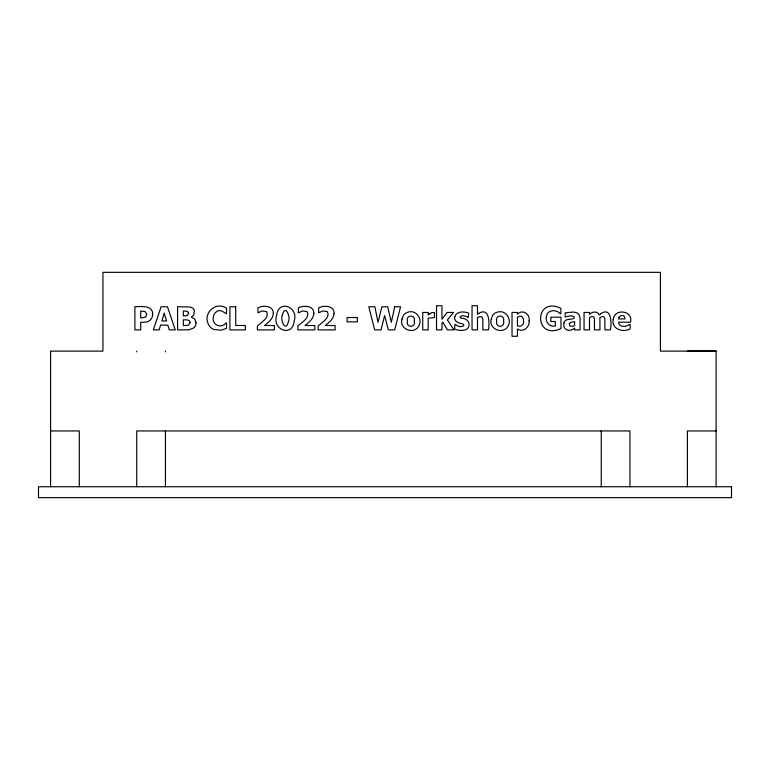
<?xml version="1.0" encoding="UTF-8"?>
<svg xmlns="http://www.w3.org/2000/svg" width="770" height="770" viewBox="0 0 770 770"><rect width="100%" height="100%" fill="white"/><g stroke="black" fill="none" stroke-linecap="round" stroke-linejoin="round"><path stroke-width="1.16" d="M716.09 351.12L660.419 351.12L660.419 272.339L102.939 272.339L102.939 351.12L50.579 351.12L50.579 486.746M50.579 430.94L79.3 430.94L79.3 486.746M716.09 430.94L687.379 430.94L687.379 486.746M716.09 486.746L716.09 350.928L687.379 351.12M629.947 486.746L629.947 430.94L136.723 430.94L136.723 486.746M601.235 430.94L601.235 486.746M165.444 351.12L165.444 351.88M165.444 430.94L165.444 486.746M136.723 351.12L136.723 351.88M276.613 315.479C271.82 329.955 292.744 337.606 294.188 321.128C298.914 306.71 278.163 299.097 276.613 315.479M282.494 314.68C279.77 319.54 285.535 332.919 288.317 321.947C291.041 317.086 285.285 303.784 282.494 314.68M529.106 320.926C529.895 327.077 523.09 332.929 517.45 329.011L517.45 336.278L512.021 336.278L512.021 312.447L517.45 312.447L517.45 314.266C522.435 308.626 530.453 314.285 529.106 320.926M213.473 316.451C210.903 324.276 221.134 329.55 225.976 322.909L226.505 322.909L226.505 328.347L221.269 330.166L213.993 329.55A9.827 9.827 0 0 1 209.065 325.46C201.807 314.218 215.359 300.647 226.505 308.241L226.505 313.756L221.635 310.993A6.478 6.478 0 0 0 217.304 311.042L214.522 313.457L213.473 316.451M401.988 319.117C398.966 328.886 413.336 334.796 418.524 326.596C423.375 319.05 415.694 308.597 407.051 312.524A7.527 7.527 0 0 0 403.172 315.71L401.988 319.117M491.27 319.117C488.247 328.886 502.618 334.796 507.805 326.596C512.656 319.05 504.976 308.597 496.332 312.524A7.527 7.527 0 0 0 492.454 315.71L491.27 319.117M546.431 316.431C544.91 321.956 549.693 327.327 555.343 326.047L555.343 321.514L550.858 321.514L550.858 317.182L560.964 317.182L560.964 328.559C533.687 340.975 533.957 295.555 560.878 308.366L560.878 313.785L560.348 313.785C556.498 309.213 547.21 309.482 546.431 316.431M613.266 319.242C610.899 328.973 623.036 332.938 630.158 328.906L630.158 324.42L629.581 324.42C626.443 327.163 618.859 327.616 618.56 322.197L630.466 322.197C633.7 310.512 614.479 308.048 613.266 319.242M152.701 314.064L152.181 317.134L150.708 319.579A8.634 8.634 0 0 1 146.002 322.12L140.708 322.322L140.708 329.887L134.904 329.887L134.904 306.768C140.679 306.537 152.768 304.968 152.701 314.064M414.27 321.206C416.041 327.943 405.655 327.924 407.407 321.206C405.655 314.333 416.031 314.381 414.27 321.206M503.551 321.206C505.322 327.943 494.937 327.924 496.698 321.206C494.937 314.333 505.312 314.381 503.551 321.206M196.061 322.803L195.898 324.42A6.17 6.17 0 0 1 193.645 327.991L189.016 329.772L177.572 329.887L177.572 306.768L189.593 306.961L192.048 307.779A4.447 4.447 0 0 1 194.367 310.762L193.674 315.151L191.335 317.211L194.772 319.05L196.061 322.803M523.552 321.032C524.216 324.632 520.741 327.433 517.45 325.893L517.45 317.125L520.318 316.191L521.762 316.48L523.359 318.838L523.552 321.032M563.919 323.131L563.823 326.008A5.169 5.169 0 0 0 565.257 328.8C567.846 331.36 572.283 330.494 574.641 328.039L574.641 329.887L580.051 329.887L580.051 318.02L578.886 314.295L576.807 312.793L573.525 312.043L565.19 312.822L565.19 317.028L570.416 315.787L573.612 316.335L574.41 317.115C574.459 320.792 564.352 317.288 563.919 323.131M190.084 322.697L188.554 325.19L183.347 325.643L183.347 319.858C185.676 319.858 190.113 319.204 190.084 322.697M454.724 316.595C453.453 322.053 459.651 323.217 463.521 324.228L463.704 325.816C461.009 327.625 457.313 326.162 454.964 324.372L454.512 328.963A15.313 15.313 0 0 0 460.989 330.369C472.385 331.09 471.375 317.798 460.518 318.097A1.155 1.155 0 0 1 460.316 316.566C462.683 314.747 466.071 316.075 468.256 317.615L468.689 313.207C464.204 311.224 456.668 311.099 454.724 316.595M273.35 313.303C273.186 318.751 268.432 322.37 264.572 325.517L274.361 325.517L274.361 329.887L257.382 329.887L257.382 326.114C260.886 322.447 269.981 317.817 266.526 311.6L262.166 310.955L257.94 312.803L257.94 307.759C263.215 305.18 273.475 305.421 273.35 313.303M313.842 313.303C313.679 318.751 308.924 322.37 305.055 325.517L314.853 325.517L314.853 329.887L297.865 329.887L297.865 326.114C301.378 322.447 310.474 317.817 307.009 311.6L302.658 310.955L298.423 312.803L298.423 307.759C303.698 305.18 313.967 305.421 313.842 313.303M334.084 313.303C333.92 318.751 329.165 322.37 325.296 325.517L335.094 325.517L335.094 329.887L318.116 329.887L318.116 326.114C321.619 322.447 330.715 317.817 327.26 311.6L322.9 310.955L318.674 312.803L318.674 307.759C323.939 305.18 334.209 305.421 334.084 313.303M146.733 314.199L145.722 317.076L140.708 318.01L140.708 311.08L145.155 311.552L146.733 314.199M569.328 323.679L569.887 326.114L573.294 326.249L574.641 325.335L574.641 321.696L570.734 322.341L569.328 323.679M188.621 313.303L187.399 315.536L183.347 315.892L183.347 311.003L187.437 311.301L188.621 313.303M618.839 317.461L618.551 318.924L625.115 318.924L624.316 316.297L623.363 315.623L620.601 315.633L618.839 317.461M394.692 306.768L391.343 322.274L387.666 306.768L381.901 306.768L378.022 322.274L374.836 306.768L368.82 306.768L374.672 329.887L381.034 329.887L384.634 315.584L388.35 329.887L394.712 329.887L400.564 306.768L394.692 306.768M160.584 325.161L159.14 329.887L153.317 329.887L161.123 306.768L167.456 306.768L175.271 329.887L169.294 329.887L167.85 325.161L160.584 325.161M164.212 313.351L161.854 320.975L166.58 320.975L164.212 313.351M442.789 322.293L441.951 323.429L441.951 329.887L436.523 329.887L436.523 305.728L441.951 305.728L441.951 319.261L447.11 312.447L453.52 312.447L447.418 319.964L453.973 329.887L447.514 329.887L442.789 322.293M600.85 313.708L599.329 314.997C597.693 310.897 592.014 311.398 589.502 314.372L589.502 312.447L584.064 312.447L584.064 329.887L589.502 329.887L589.502 317.529L592.043 316.489L593.834 317.076L594.411 319.011L594.469 329.887L599.936 329.887L599.936 317.529L602.477 316.489L604.277 317.076L604.854 319.001L604.902 329.887L610.369 329.887C611.755 324.18 611.64 306.123 600.85 313.708M429.198 314.083L428.168 314.949L428.168 312.447L422.73 312.447L422.73 329.887L428.168 329.887L428.168 318.212L434.444 317.587L434.444 312.447L431.778 312.639L429.198 314.083M478.796 313.361L477.477 314.372L477.477 305.728L472.039 305.728L472.039 329.887L477.477 329.887L477.477 317.529L480.288 316.489L482.164 317.076L482.819 319.136L482.906 329.887L488.373 329.887C489.682 323.958 489.739 306.681 478.796 313.361M235.726 306.768L229.912 306.768L229.912 329.887L245.351 329.887L245.351 325.469L235.726 325.469L235.726 306.768M357.328 317.529L347.039 317.529L347.039 321.841L357.328 321.841L357.328 317.529M731.5 486.746L38.5 486.746L38.5 497.661L731.5 497.661L731.5 486.746"/></g></svg>
